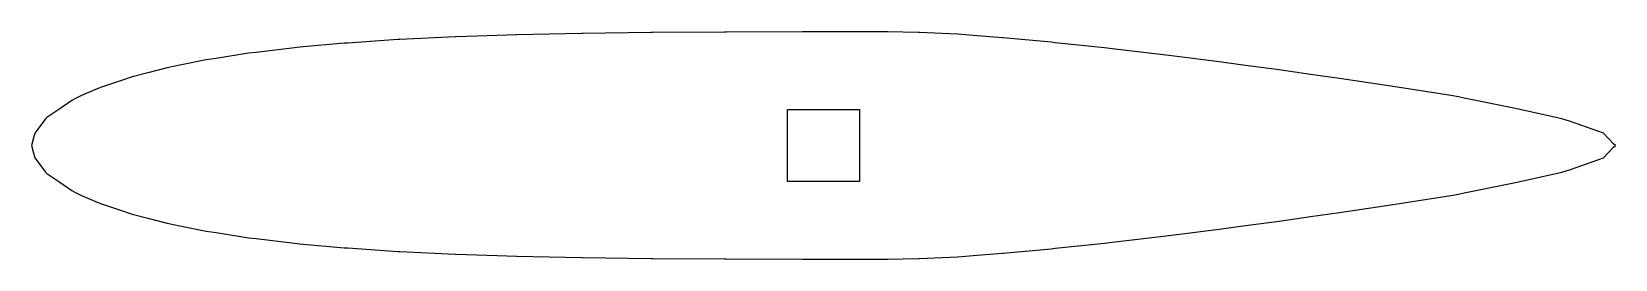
# Model space of a CAD drawing. Extents: x -4.41 to 4.41, y -0.63 to 0.63.
import ezdxf

# ---------------------------------------------------------------- set-up
doc = ezdxf.new("R2010")
doc.units = 0

msp = doc.modelspace()

# ---------------------------------------------------------------- linework, layer by layer
for p, q in [((-1.349, 0.6239), (-1.7089, 0.6165)), ((-1.3429, 0.624), (-1.349, 0.6239)), ((-0.9632, 0.6289), (-1.3429, 0.624)), ((-0.9538, 0.629), (-0.9632, 0.6289)), ((-0.5528, 0.6319), (-0.9538, 0.629)), ((-0.541, 0.6319), (-0.5528, 0.6319)), ((-0.1176, 0.6333), (-0.541, 0.6319)), ((-0.1042, 0.6334), (-0.1176, 0.6333)), ((0.3427, 0.6337), (-0.1042, 0.6334)), ((0.357, 0.6337), (0.3427, 0.6337)), ((0.5304, 0.63), (0.357, 0.6337)), ((0.5349, 0.6299), (0.5304, 0.63)), ((0.7475, 0.6192), (0.5349, 0.6299)), ((0.7495, 0.6191), (0.7475, 0.6192)), ((0.835, 0.613), (0.7495, 0.6191)), ((-2.9496, 0.5441), (-3.1632, 0.5185)), ((-2.9183, 0.5469), (-2.9496, 0.5441)), ((-2.672, 0.5693), (-2.9183, 0.5469)), ((-2.651, 0.5707), (-2.672, 0.5693)), ((-2.3729, 0.5894), (-2.651, 0.5707)), ((-2.361, 0.59), (-2.3729, 0.5894)), ((-2.0521, 0.6051), (-2.361, 0.59)), ((-2.0478, 0.6052), (-2.0521, 0.6051)), ((-1.82, 0.613), (-2.0478, 0.6052)), ((-1.7107, 0.6164), (-1.82, 0.613)), ((-1.7089, 0.6165), (-1.7107, 0.6164)), ((0.9961, 0.6004), (0.835, 0.613)), ((1.0022, 0.5998), (0.9961, 0.6004)), ((1.2697, 0.5746), (1.0022, 0.5998)), ((1.2911, 0.5723), (1.2697, 0.5746)), ((1.5657, 0.543), (1.2911, 0.5723)), ((1.61, 0.5379), (1.5657, 0.543)), ((1.8791, 0.5064), (1.61, 0.5379)), ((-3.5873, 0.4471), (-3.6581, 0.4328)), ((-3.4422, 0.4764), (-3.5873, 0.4471)), ((-3.3861, 0.4852), (-3.4422, 0.4764)), ((-3.2062, 0.5133), (-3.3861, 0.4852)), ((-3.1632, 0.5185), (-3.2062, 0.5133)), ((1.9555, 0.4968), (1.8791, 0.5064)), ((2.2053, 0.4654), (1.9555, 0.4968)), ((2.3247, 0.4495), (2.2053, 0.4654)), ((2.5393, 0.4208), (2.3247, 0.4495)), ((-3.9251, 0.3586), (-4.0313, 0.3234)), ((-3.8544, 0.382), (-3.9251, 0.3586)), ((-3.7669, 0.4047), (-3.8544, 0.382)), ((-3.6581, 0.4328), (-3.7669, 0.4047)), ((2.7151, 0.396), (2.5393, 0.4208)), ((2.8764, 0.3733), (2.7151, 0.396)), ((3.1252, 0.3364), (2.8764, 0.3733)), ((-4.1365, 0.2789), (-4.1737, 0.2592)), ((-4.0613, 0.3108), (-4.1365, 0.2789)), ((-4.0313, 0.3234), (-4.0613, 0.3108)), ((3.2117, 0.3235), (3.1252, 0.3364)), ((3.498, 0.2789), (3.2117, 0.3235)), ((3.5405, 0.2706), (3.498, 0.2789)), ((3.5716, 0.2642), (3.5405, 0.2706)), ((-4.2635, 0.2004), (-4.3294, 0.1555)), ((-4.1895, 0.2508), (-4.2635, 0.2004)), ((-4.1737, 0.2592), (-4.1895, 0.2508)), ((-0.2, -0.2), (-0.2, 0.2)), ((-0.2, 0.2), (0.2, 0.2)), ((0.2, 0.2), (0.2, -0.2)), ((3.8578, 0.2053), (3.5716, 0.2642)), ((4.1156, 0.1493), (3.8578, 0.2053)), ((-4.3791, 0.0917), (-4.3966, 0.0679)), ((-4.3364, 0.1493), (-4.3791, 0.0917)), ((-4.3337, 0.1517), (-4.3364, 0.1493)), ((-4.3294, 0.1555), (-4.3337, 0.1517)), ((4.1591, 0.1348), (4.1156, 0.1493)), ((4.3475, 0.0679), (4.1591, 0.1348)), ((-4.405, 0.0354), (-4.4141, 0)), ((-4.3966, 0.0679), (-4.405, 0.0354)), ((4.4047, 0.0096), (4.3475, 0.0679)), ((4.4141, 0), (4.4047, 0.0096)), ((-4.4141, 0), (-4.405, -0.0354)), ((-4.405, -0.0354), (-4.3966, -0.0679)), ((-4.3966, -0.0679), (-4.3791, -0.0917)), ((4.1591, -0.1348), (4.3475, -0.0679)), ((4.3475, -0.0679), (4.4047, -0.0096)), ((4.4047, -0.0096), (4.4141, 0)), ((-4.3791, -0.0917), (-4.3364, -0.1493)), ((-4.3364, -0.1493), (-4.3337, -0.1517)), ((-4.3337, -0.1517), (-4.3294, -0.1555)), ((-4.3294, -0.1555), (-4.2635, -0.2004)), ((3.8578, -0.2053), (4.1156, -0.1493)), ((4.1156, -0.1493), (4.1591, -0.1348)), ((-4.2635, -0.2004), (-4.1895, -0.2508)), ((-4.1895, -0.2508), (-4.1737, -0.2592)), ((-4.1737, -0.2592), (-4.1365, -0.2789)), ((0.2, -0.2), (-0.2, -0.2)), ((3.5405, -0.2706), (3.5716, -0.2642)), ((3.5716, -0.2642), (3.8578, -0.2053)), ((-4.1365, -0.2789), (-4.0613, -0.3108)), ((-4.0613, -0.3108), (-4.0313, -0.3234)), ((-4.0313, -0.3234), (-3.9251, -0.3586)), ((2.8764, -0.3733), (3.1252, -0.3364)), ((3.1252, -0.3364), (3.2117, -0.3235)), ((3.2117, -0.3235), (3.498, -0.2789)), ((3.498, -0.2789), (3.5405, -0.2706)), ((-3.9251, -0.3586), (-3.8544, -0.382)), ((-3.8544, -0.382), (-3.7669, -0.4047)), ((-3.7669, -0.4047), (-3.6581, -0.4328)), ((-3.6581, -0.4328), (-3.5873, -0.4471)), ((2.3247, -0.4495), (2.5393, -0.4208)), ((2.5393, -0.4208), (2.7151, -0.396)), ((2.7151, -0.396), (2.8764, -0.3733)), ((-3.5873, -0.4471), (-3.4422, -0.4764)), ((-3.4422, -0.4764), (-3.3861, -0.4852)), ((-3.3861, -0.4852), (-3.2062, -0.5133)), ((-3.2062, -0.5133), (-3.1632, -0.5185)), ((-3.1632, -0.5185), (-2.9496, -0.5441)), ((1.61, -0.5379), (1.8791, -0.5064)), ((1.8791, -0.5064), (1.9555, -0.4968)), ((1.9555, -0.4968), (2.2053, -0.4654)), ((2.2053, -0.4654), (2.3247, -0.4495)), ((-2.9496, -0.5441), (-2.9183, -0.5469)), ((-2.9183, -0.5469), (-2.672, -0.5693)), ((-2.672, -0.5693), (-2.651, -0.5707)), ((-2.651, -0.5707), (-2.3729, -0.5894)), ((-2.3729, -0.5894), (-2.361, -0.59)), ((-2.361, -0.59), (-2.0521, -0.6051)), ((-2.0521, -0.6051), (-2.0478, -0.6052)), ((-2.0478, -0.6052), (-1.82, -0.613)), ((-1.82, -0.613), (-1.7107, -0.6164)), ((-1.7107, -0.6164), (-1.7089, -0.6165)), ((-1.7089, -0.6165), (-1.349, -0.6239)), ((0.7495, -0.6191), (0.835, -0.613)), ((0.835, -0.613), (0.9961, -0.6004)), ((0.9961, -0.6004), (1.0022, -0.5998)), ((1.0022, -0.5998), (1.2697, -0.5746)), ((1.2697, -0.5746), (1.2911, -0.5723)), ((1.2911, -0.5723), (1.5657, -0.543)), ((1.5657, -0.543), (1.61, -0.5379)), ((-1.349, -0.6239), (-1.3429, -0.624)), ((-1.3429, -0.624), (-0.9632, -0.6289)), ((-0.9632, -0.6289), (-0.9538, -0.629)), ((-0.9538, -0.629), (-0.5528, -0.6319)), ((-0.5528, -0.6319), (-0.541, -0.6319)), ((-0.541, -0.6319), (-0.1176, -0.6333)), ((-0.1176, -0.6333), (-0.1042, -0.6334)), ((-0.1042, -0.6334), (0.3427, -0.6337)), ((0.3427, -0.6337), (0.357, -0.6337)), ((0.357, -0.6337), (0.5304, -0.63)), ((0.5304, -0.63), (0.5349, -0.6299)), ((0.5349, -0.6299), (0.7475, -0.6192)), ((0.7475, -0.6192), (0.7495, -0.6191))]:
    msp.add_line(p, q)

doc.saveas('drawing.dxf')
